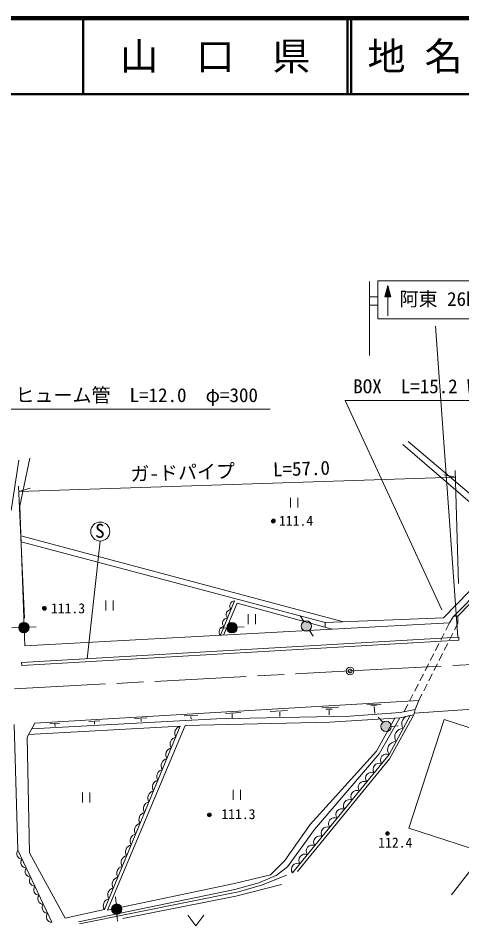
# Model space of a CAD drawing. Units: millimetres, scale not verified. Extents: x 40000 to 680000, y 20000 to 380000.
# Drawn here: x 324471 to 382772, y 260735 to 380000 of the extents above; entities that cross this region are included whole.
import ezdxf
from ezdxf.enums import TextEntityAlignment as Align

# ---------------------------------------------------------------- set-up
doc = ezdxf.new("R2010")
doc.units = ezdxf.units.MM
doc.header["$LTSCALE"] = 1000
doc.header["$PDMODE"] = 32
doc.header["$PDSIZE"] = 500
doc.linetypes.add('CHAIN', pattern=[18.5, 12, -1.5, 3.5, -1.5])
for name, color, linetype, lineweight in [('M-BGD', 7, 'Continuous', 13), ('M-BMK', 2, 'CHAIN', 13), ('M-BMK-SRVR', 3, 'Continuous', 13), ('M-STR-HTXT', 7, 'Continuous', 13), ('M-STR-STRC', 7, 'Continuous', 13), ('M-TTL', 2, 'Continuous', 140), ('M-TTL-LINE', 7, 'Continuous', 50)]:
    doc.layers.add(name, color=color, linetype=linetype, lineweight=lineweight)
doc.layers.add('M-TTL-TXT', color=7, linetype='Continuous')
doc.styles.add('ＭＳ ゴシック', font='')
doc.styles.get('ＭＳ ゴシック').set_extended_font_data('MS Gothic')

msp = doc.modelspace()

# ---------------------------------------------------------------- hatches: boundary and pattern name
at = {"layer": 'M-BGD'}
for points in [[(325907, 299954, 0.97359), (324542, 299919, 0.01338), (324543, 299883, 0.41421), (325261, 299236, 0.41421)], [(353251, 299946, 0.97359), (351886, 299911, 0.01338), (351887, 299875, 0.41421), (352605, 299228, 0.41421)], [(362714, 299548, 0.97359), (362011, 300719, 0.01338), (361979, 300700, 0.41421), (361771, 299757, 0.41421)], [(373257, 286430, 0.97359), (372392, 287486, 0.01338), (372363, 287463, 0.41421), (372294, 286499, 0.41421)], [(337377, 263611, 0.97359), (337444, 262247, 0.01338), (337481, 262249, 0.41421), (338110, 262981, 0.41421)]]:
    msp.add_hatch(color=256, dxfattribs=at).paths.add_polyline_path(points)

# ---------------------------------------------------------------- linework, layer by layer
for p, q in [((389321, 311657), (375014, 323960)), ((390194, 312109), (375721, 324368)), ((326013, 322193), (324694, 315906)), ((323555, 315330), (324567, 321943)), ((360242, 316988), (360242, 315688)), ((361217, 315688), (361217, 316988)), ((324694, 315906), (325329, 297539)), ((324830, 311985), (367238, 300675)), ((333560, 295832), (335239, 311294)), ((381640, 301337), (391694, 311577)), ((391871, 311413), (382260, 301408)), ((364808, 300576), (324857, 311198)), ((380341, 301214), (389842, 310916)), ((335998, 303485), (335998, 302185)), ((336973, 302185), (336973, 303485)), ((352920, 303424), (351051, 298916)), ((351468, 298939), (353238, 303123)), ((353238, 303123), (365747, 299703)), ((354685, 301674), (354685, 300374)), ((355660, 300374), (355660, 301674)), ((361519, 301489), (362011, 300719)), ((364808, 300576), (380341, 301214)), ((364808, 300576), (364813, 299959)), ((381147, 300528), (381640, 301337)), ((382260, 301408), (381729, 301427)), ((382228, 300461), (382260, 301408)), ((323630, 299871), (324542, 299919)), ((325329, 297539), (381147, 300528)), ((325920, 299991), (326832, 300039)), ((350974, 299863), (351886, 299911)), ((353264, 299982), (354176, 300031)), ((362752, 299555), (363244, 298785)), ((380672, 299599), (381147, 300528)), ((381813, 299638), (382228, 300461)), ((324910, 295327), (382356, 298678)), ((324933, 294928), (382379, 298279)), ((379989, 298264), (380445, 299154)), ((381138, 298298), (381588, 299191)), ((382379, 298279), (382356, 298678)), ((379306, 296928), (379761, 297819)), ((380463, 296959), (380913, 297852)), ((378623, 295593), (379078, 296483)), ((379787, 295619), (380237, 296512)), ((324933, 294928), (324910, 295327)), ((377940, 294258), (378395, 295148)), ((379112, 294280), (379562, 295173)), ((377257, 292922), (377712, 293812)), ((378437, 292941), (378887, 293833)), ((376573, 291587), (377029, 292477)), ((377761, 291601), (378212, 292494)), ((375890, 290251), (376346, 291142)), ((377121, 290331), (377536, 291155)), ((377121, 290331), (326655, 287350)), ((370277, 289765), (372165, 289882)), ((377121, 290331), (376635, 289183)), ((351699, 288633), (353715, 288747)), ((357589, 288911), (359860, 289034)), ((358852, 288797), (358860, 288254)), ((364362, 289388), (366548, 289487)), ((364894, 289189), (365724, 289218)), ((365326, 289078), (365326, 288453)), ((368060, 288270), (374651, 288764)), ((370827, 289654), (371545, 289706)), ((371241, 289537), (371323, 288643)), ((376635, 289183), (374651, 288764)), ((375187, 288877), (375663, 289806)), ((376635, 289183), (376459, 288473)), ((376514, 288694), (390032, 289606)), ((326252, 286610), (350518, 287944)), ((333771, 287587), (335190, 287681)), ((334483, 287552), (334507, 287225)), ((339770, 287973), (341371, 288079)), ((340635, 287886), (340646, 287605)), ((346305, 288331), (348075, 288410)), ((346418, 287079), (365435, 287505)), ((347175, 288252), (347199, 287901)), ((350518, 287944), (368060, 288270)), ((352578, 288577), (352593, 288078)), ((365435, 287505), (374612, 288067)), ((373963, 288027), (371544, 283703)), ((371793, 288176), (372392, 287486)), ((374612, 288067), (371887, 283337)), ((376459, 288473), (373270, 282686)), ((376459, 288473), (374612, 288067)), ((375787, 273579), (380427, 287863)), ((380427, 287863), (388405, 285271)), ((326655, 287350), (325669, 285536)), ((325847, 285863), (345766, 286951)), ((328620, 287284), (329934, 287377)), ((329309, 287272), (329327, 286915)), ((345766, 286951), (335800, 262871)), ((336205, 262788), (346418, 287079)), ((373493, 286934), (374404, 287006)), ((325669, 285536), (325959, 270316)), ((373270, 282686), (361171, 267876)), ((371544, 283703), (362860, 274058)), ((371887, 283337), (363412, 273414)), ((332909, 278246), (332909, 276946)), ((333884, 276946), (333884, 278246)), ((352711, 278599), (352711, 277299)), ((353686, 277299), (353686, 278599)), ((390494, 276645), (381425, 264813)), ((362860, 274058), (359508, 269324)), ((363412, 273414), (359846, 268500)), ((383765, 270987), (375787, 273579)), ((325959, 270316), (330633, 261727)), ((359508, 269324), (357628, 267457)), ((359846, 268500), (358390, 267366)), ((357628, 267457), (352906, 266308)), ((358390, 267366), (356089, 266400)), ((356586, 266104), (359715, 267401)), ((352906, 266308), (336205, 262788)), ((356089, 266400), (352947, 265492)), ((359058, 266165), (353056, 264653)), ((353408, 265191), (356586, 266104)), ((352947, 265492), (332379, 261284)), ((332536, 260994), (353408, 265191)), ((337341, 263623), (337271, 264534)), ((353056, 264653), (338205, 261680)), ((330633, 261727), (335800, 262871)), ((337514, 261336), (337444, 262247)), ((346781, 262135), (347831, 260735)), ((347831, 260735), (348881, 262135))]:
    msp.add_line(p, q, dxfattribs=at)
for points in [[(376003, 288373), (373210, 283228), (360527, 267690)], [(323946, 287199), (324426, 270677), (328894, 261202)]]:
    msp.add_lwpolyline(points, dxfattribs=at)
for centre, radius in [((335263, 312544), 1250), ((358007, 313925), 150), ((358007, 313925), 120), ((358007, 313925), 90), ((358007, 313925), 60), ((358007, 313925), 30), ((358007, 313925), 20), ((327922, 302457), 150), ((327922, 302457), 120), ((327922, 302457), 90), ((327922, 302457), 60), ((327922, 302457), 30), ((327922, 302457), 20), ((325225, 299918), 683), ((352569, 299910), 683), ((362347, 300124), 683), ((372810, 286946), 683), ((349582, 275318), 150), ((349582, 275318), 120), ((349582, 275318), 90), ((349582, 275318), 60), ((349582, 275318), 30), ((349582, 275318), 20), ((372998, 272879), 150), ((372998, 272879), 120), ((372998, 272879), 90), ((372998, 272879), 60), ((372998, 272879), 30), ((372998, 272879), 20), ((337429, 262930), 683)]:
    msp.add_circle(centre, radius, dxfattribs=at)
for centre, radius, start, end in [((352931, 302759), 665, 90.97339, 223.99136), ((352464, 301632), 665, 90.97339, 223.99136), ((351997, 300505), 665, 90.97339, 223.99136), ((351529, 299378), 665, 90.97339, 223.99136), ((375971, 287280), 1094, 88.32686, 214.67272), ((345967, 286038), 934, 102.40089, 212.63288), ((375040, 285565), 1094, 88.32686, 214.67272), ((345381, 284622), 934, 102.40089, 212.63288), ((344795, 283205), 934, 102.40089, 212.63288), ((374109, 283850), 1094, 88.32686, 214.67272), ((344208, 281789), 934, 102.40089, 212.63288), ((372874, 282506), 796, 65.02424, 216.52842), ((371898, 281311), 796, 65.02424, 216.52842), ((343622, 280372), 934, 102.40089, 212.63288), ((370922, 280116), 796, 65.02424, 216.52842), ((343036, 278956), 934, 102.40089, 212.63288), ((369947, 278921), 796, 65.02424, 216.52842), ((342450, 277539), 934, 102.40089, 212.63288), ((368971, 277725), 796, 65.02424, 216.52842), ((341863, 276123), 934, 102.40089, 212.63288), ((367996, 276530), 796, 65.02424, 216.52842), ((341277, 274706), 934, 102.40089, 212.63288), ((367020, 275335), 796, 65.02424, 216.52842), ((366044, 274140), 796, 65.02424, 216.52842), ((340691, 273290), 934, 102.40089, 212.63288), ((365069, 272945), 796, 65.02424, 216.52842), ((340105, 271873), 934, 102.40089, 212.63288), ((364093, 271750), 796, 65.02424, 216.52842), ((339519, 270457), 934, 102.40089, 212.63288), ((363118, 270554), 796, 65.02424, 216.52842), ((325009, 270228), 736, 142.40719, 268.09287), ((338932, 269040), 934, 102.40089, 212.63288), ((362142, 269359), 796, 65.02424, 216.52842), ((325567, 269043), 736, 142.40719, 268.09287), ((338346, 267624), 934, 102.40089, 212.63288), ((361167, 268164), 796, 65.02424, 216.52842), ((326126, 267859), 736, 142.40719, 268.09287), ((326684, 266675), 736, 142.40719, 268.09287), ((337760, 266207), 934, 102.40089, 212.63288), ((327243, 265490), 736, 142.40719, 268.09287), ((337174, 264791), 934, 102.40089, 212.63288), ((327802, 264306), 736, 142.40719, 268.09287), ((336587, 263375), 934, 102.40089, 212.63288), ((328360, 263122), 736, 142.40719, 268.09287), ((328919, 261937), 736, 142.40719, 268.09287)]:
    msp.add_arc(centre, radius, start, end, dxfattribs=at)
for p in [(358007, 313925), (327922, 302457), (349582, 275318), (372998, 272879)]:
    msp.add_point(p, dxfattribs=at)
at = {"layer": 'M-BMK'}
for p, q in [((368093, 294223), (468052, 299537)), ((268554, 288931), (368093, 294223))]:
    msp.add_line(p, q, dxfattribs=at)
at = {"layer": 'M-BMK-SRVR'}
msp.add_circle((368093, 294223), 500, dxfattribs=at)
msp.add_point((368093, 294223), dxfattribs=at)
at = {"layer": 'M-STR-HTXT'}
for p, q in [((367433, 329783), (401989, 329783)), ((367433, 329783), (380129, 302250)), ((323043, 328621), (357599, 328621)), ((324548, 317821), (381918, 319671)), ((381918, 319671), (380407, 319997)), ((381891, 320555), (382349, 305732)), ((324516, 318516), (325308, 301143)), ((324548, 317821), (326035, 318244))]:
    msp.add_line(p, q, dxfattribs=at)
at = {"layer": 'M-STR-STRC'}
for p, q in [((370634, 345394), (370634, 335664)), ((371718, 345490), (386718, 345490)), ((371718, 340490), (371718, 345490)), ((373049, 344890), (372674, 343390)), ((373049, 344890), (373424, 343390)), ((373049, 344890), (373049, 343390)), ((372749, 343690), (372749, 343390)), ((372824, 343390), (372824, 343990)), ((372899, 344290), (372899, 343390)), ((372974, 343390), (372974, 344590)), ((373124, 343390), (373124, 344590)), ((373199, 344290), (373199, 343390)), ((373274, 343390), (373274, 343990)), ((373349, 343690), (373349, 343390)), ((370634, 343380), (371718, 343380)), ((372674, 343390), (373424, 343390)), ((373049, 343390), (373049, 340890)), ((370634, 342284), (371718, 342284)), ((386718, 340490), (371718, 340490)), ((379326, 339510), (382226, 298670))]:
    msp.add_line(p, q, dxfattribs=at)
at = {"layer": 'M-TTL'}
msp.add_line((680000, 380000), (40000, 380000), dxfattribs=at)
at = {"layer": 'M-TTL-LINE'}
for p, q in [((333000, 380000), (333000, 370000)), ((367750, 380000), (367750, 370000)), ((368250, 380000), (368250, 370000)), ((40000, 370000), (680000, 370000))]:
    msp.add_line(p, q, dxfattribs=at)

# ---------------------------------------------------------------- texts
at = {"layer": 'M-BGD', "style": 'ＭＳ ゴシック'}
for s, height, p in [('111.4', 1320, (358744, 312908)), ('S', 1833, (334585, 311170)), ('111.3', 1320, (328778, 301401)), ('111.3', 1320, (351168, 274361)), ('112.4', 1320, (371783, 270620))]:
    msp.add_text(s, height=height, dxfattribs=at).set_placement(p, align=Align.BOTTOM_LEFT)
at = {"layer": 'M-STR-HTXT', "style": 'ＭＳ ゴシック'}
for s, p in [('ヒューム管\u3000L=12.0\u3000φ=300', (324114, 329000)), ('BOX\u3000L=15.2 W=1000 H=1000', (368504, 330162))]:
    msp.add_text(s, height=1833, dxfattribs=at).set_placement(p, align=Align.BOTTOM_LEFT)
msp.add_text('ガ-ドパイプ\u3000\u3000L=57.0', height=1833, rotation=1.847, dxfattribs=at).set_placement((339268, 318625), align=Align.BOTTOM_LEFT)
at = {"layer": 'M-STR-STRC', "style": 'ＭＳ ゴシック'}
msp.add_text('阿東 26km', height=1833, dxfattribs=at).set_placement((374584, 341637), align=Align.BOTTOM_LEFT)
at = {"layer": 'M-TTL-TXT', "style": 'ＭＳ ゴシック'}
msp.add_text('山\u3000口\u3000県', height=3666, dxfattribs=at).set_placement((350375, 375000), align=Align.MIDDLE_CENTER)
msp.add_text('地 名', height=3666, dxfattribs=at).set_placement((370380, 375000), align=Align.MIDDLE_LEFT)

doc.saveas('drawing.dxf')
